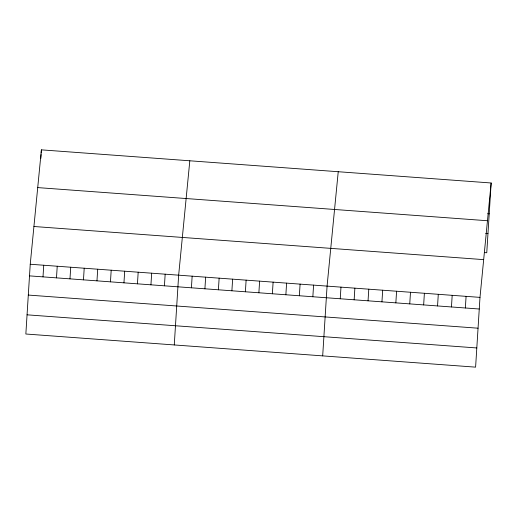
<?xml version="1.0" encoding="UTF-8"?>
<svg xmlns="http://www.w3.org/2000/svg" width="517" height="517" viewBox="0 0 517 517"><rect width="100%" height="100%" fill="white"/><g stroke="black" fill="none" stroke-linecap="round" stroke-linejoin="round"><path stroke-width="0.78" d="M30.238 264.245L25.85 334.014L475.601 367.148L479.989 297.378L491.15 182.986L41.399 149.852L30.238 264.245L479.989 297.378M40.862 158.383L41.108 154.505M41.205 152.954L41.399 149.852M43.001 276.873L43.732 265.24M56.495 277.868L57.225 266.236M69.982 278.863L70.719 267.224M83.476 279.852L84.206 268.22M96.97 280.847L97.7 269.215M110.464 281.843L111.194 270.21M123.957 282.838L124.687 271.205M137.451 283.833L138.181 272.2M150.938 284.828L151.675 273.189M164.432 285.817L165.162 274.184M174.268 344.949L178.656 275.18L189.817 160.787M191.419 287.807L192.15 276.175M204.913 288.803L205.643 277.17M218.4 289.798L219.137 278.159M231.894 290.787L232.631 279.154M245.388 291.782L246.118 280.149M258.881 292.777L259.612 281.145M272.375 293.772L273.105 282.14M285.869 294.768L286.599 283.135M299.356 295.763L300.093 284.124M312.85 296.752L313.58 285.119M322.686 355.883L327.074 286.114L338.234 171.722M340.244 298.774L340.974 287.135M354.145 299.795L354.875 288.163M368.046 300.823L368.783 289.184M381.947 301.844L382.683 290.211M395.848 302.872L396.584 291.233M409.755 303.893L410.485 292.26M423.656 304.92L424.386 293.281M437.556 305.941L438.287 294.309M451.457 306.962L452.188 295.33M465.358 307.99L466.088 296.357M491.15 182.986L486.762 252.755L484.442 252.587M487.667 213.689L489.211 213.805M37.715 187.6L487.466 220.74M485.65 233.4L487.97 233.568M33.922 226.498L483.673 259.631M29.508 275.878L479.259 309.011M28.299 295.065L478.051 328.198M27.058 314.827L476.81 347.96"/></g></svg>
